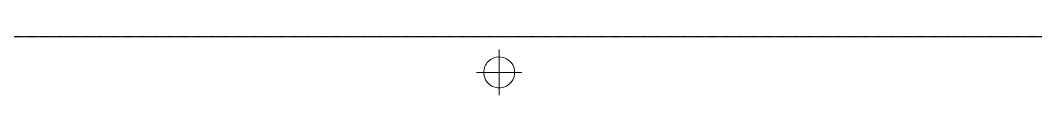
# Model space of a CAD drawing. Header units: millimetres. Extents: x 813027 to 1148939, y -931049 to -10.
# Drawn here: x 946772 to 950340, y -105545 to -105340 of the extents above; entities that cross this region are included whole.
import ezdxf

# ---------------------------------------------------------------- set-up
doc = ezdxf.new("R2010")
doc.units = ezdxf.units.MM
doc.linetypes.add('DPA_Grid _ Level 500', pattern=[5.5, 2.75, -0.75, 1.25, -0.75])
doc.linetypes.add('DPA_Hidden 100', pattern=[6, 4, -2])
for name, color, linetype, lineweight in [('A-DETL', 1, 'Continuous', 25), ('P-PIPE', 2, 'Continuous', 9), ('P-PIPE-CNTR', 2, 'Continuous', 9), ('S-GRID', 251, 'Continuous', 9)]:
    doc.layers.add(name, color=color, linetype=linetype, lineweight=lineweight)

msp = doc.modelspace()

# ---------------------------------------------------------------- linework, layer by layer
at = {"layer": 'A-DETL', "linetype": 'DPA_Hidden 100'}
msp.add_line((988810, -105340), (879034.8, -105340), dxfattribs=at)
at = {"layer": 'P-PIPE'}
for start, end in [(106.9575, 196.9575), (16.9575, 106.9575), (286.9575, 16.9575), (196.9575, 286.9575)]:
    msp.add_arc((948455, -105465), 54.4, start, end, dxfattribs=at)
at = {"layer": 'P-PIPE-CNTR'}
for p, q in [((948455, -105545), (948455, -105385)), ((948375, -105465), (948535, -105465))]:
    msp.add_line(p, q, dxfattribs=at)
at = {"layer": 'S-GRID', "linetype": 'DPA_Grid _ Level 500'}
msp.add_line((847220.5, -105340), (1079421.7, -105340), dxfattribs=at)

doc.saveas('drawing.dxf')
